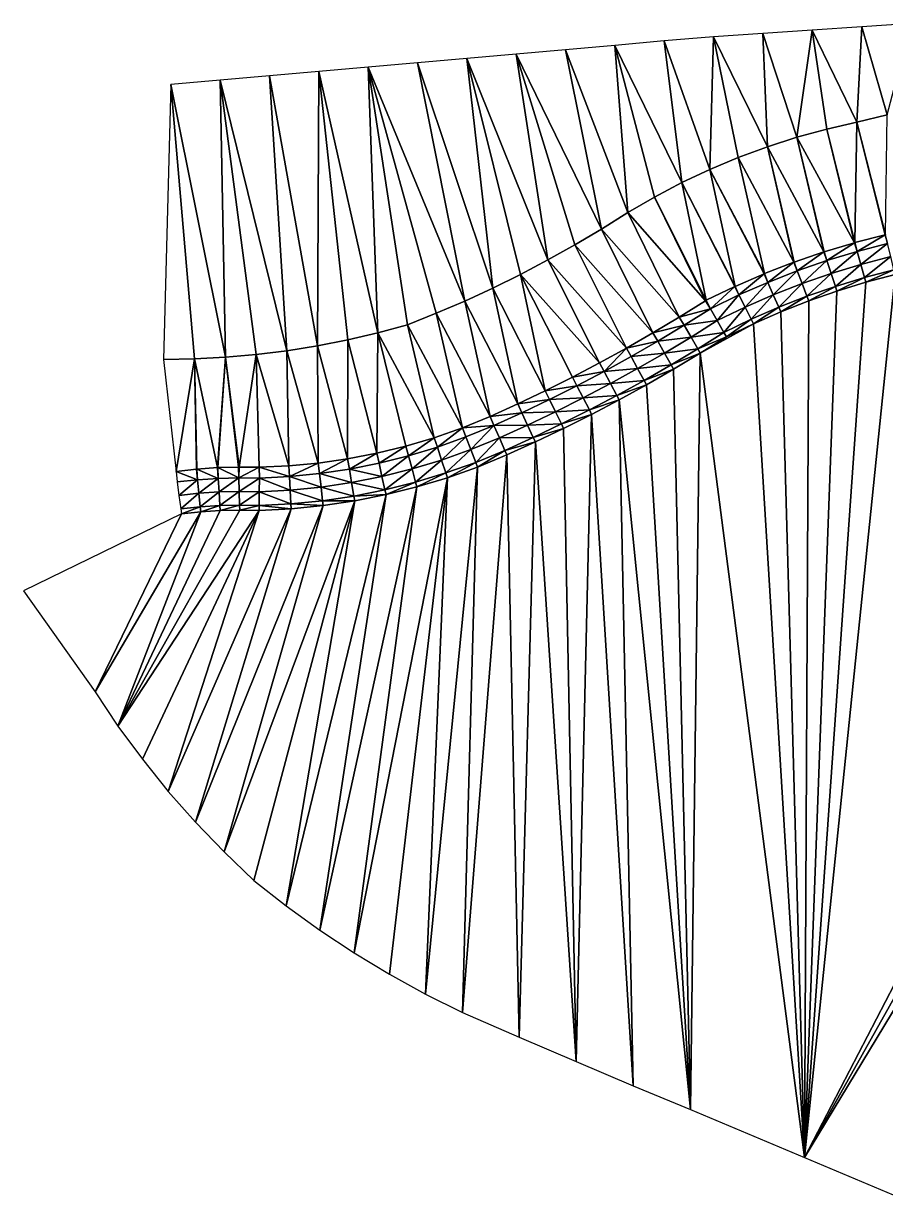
# Model space of a CAD drawing. Header units: metres. Extents: x 159042 to 159214, y 174724 to 174807.
# Drawn here: x 159042.4 to 159077.2, y 174753.32 to 174801.03 of the extents above; entities that cross this region are included whole.
import ezdxf

# ---------------------------------------------------------------- set-up
doc = ezdxf.new("R2010")
doc.units = ezdxf.units.M
doc.layers.add('_AFGEWERKT TEST', color=7, linetype='Continuous')

msp = doc.modelspace()

# ---------------------------------------------------------------- linework, layer by layer
at = {"layer": '_AFGEWERKT TEST', "color": 3, "true_color": 0x00ff00}
for points in [[(159076.052, 174797.052, 46.552), (159076.244, 174800.894, 46.589), (159074.249, 174800.76, 46.593)], [(159076.244, 174800.894, 46.589), (159076.052, 174797.052, 46.552), (159077.267, 174797.346, 46.552)], [(159078.24, 174801.028, 46.585), (159076.244, 174800.894, 46.589), (159077.267, 174797.346, 46.552)], [(159070.258, 174800.493, 46.605), (159068.265, 174800.327, 46.612), (159070.11, 174795.143, 46.556)], [(159071.261, 174795.626, 46.557), (159070.258, 174800.493, 46.605), (159070.11, 174795.143, 46.556)], [(159072.253, 174800.627, 46.599), (159070.258, 174800.493, 46.605), (159072.434, 174796.06, 46.556)], [(159070.258, 174800.493, 46.605), (159071.261, 174795.626, 46.557), (159072.434, 174796.06, 46.556)], [(159074.249, 174800.76, 46.593), (159072.253, 174800.627, 46.599), (159073.625, 174796.443, 46.555)], [(159073.625, 174796.443, 46.555), (159072.253, 174800.627, 46.599), (159072.434, 174796.06, 46.556)], [(159074.832, 174796.773, 46.554), (159074.249, 174800.76, 46.593), (159073.625, 174796.443, 46.555)], [(159076.052, 174797.052, 46.552), (159074.249, 174800.76, 46.593), (159074.832, 174796.773, 46.554)], [(159064.28, 174799.976, 46.625), (159062.288, 174799.8, 46.633), (159065.739, 174792.736, 46.553)], [(159066.272, 174800.152, 46.618), (159064.28, 174799.976, 46.625), (159066.797, 174793.401, 46.555)], [(159066.797, 174793.401, 46.555), (159064.28, 174799.976, 46.625), (159065.739, 174792.736, 46.553)], [(159068.265, 174800.327, 46.612), (159066.272, 174800.152, 46.618), (159068.981, 174794.61, 46.556)], [(159068.981, 174794.61, 46.556), (159066.272, 174800.152, 46.618), (159067.876, 174794.029, 46.555)], [(159066.272, 174800.152, 46.618), (159066.797, 174793.401, 46.555), (159067.876, 174794.029, 46.555)], [(159070.11, 174795.143, 46.556), (159068.265, 174800.327, 46.612), (159068.981, 174794.61, 46.556)], [(159060.295, 174799.625, 46.636), (159058.303, 174799.449, 46.639), (159061.345, 174790.352, 46.545)], [(159062.288, 174799.8, 46.633), (159060.295, 174799.625, 46.636), (159063.572, 174791.487, 46.549)], [(159062.466, 174790.905, 46.547), (159060.295, 174799.625, 46.636), (159061.345, 174790.352, 46.545)], [(159060.295, 174799.625, 46.636), (159062.466, 174790.905, 46.547), (159063.572, 174791.487, 46.549)], [(159062.288, 174799.8, 46.633), (159063.572, 174791.487, 46.549), (159064.663, 174792.098, 46.551)], [(159062.288, 174799.8, 46.633), (159064.663, 174792.098, 46.551), (159065.739, 174792.736, 46.553)], [(159054.319, 174799.098, 46.646), (159052.326, 174798.923, 46.648), (159054.263, 174788.021, 46.537)], [(159054.319, 174799.098, 46.646), (159054.263, 174788.021, 46.537), (159055.487, 174788.261, 46.538)], [(159056.311, 174799.274, 46.643), (159054.319, 174799.098, 46.646), (159056.701, 174788.543, 46.538)], [(159054.319, 174799.098, 46.646), (159055.487, 174788.261, 46.538), (159056.701, 174788.543, 46.538)], [(159058.303, 174799.449, 46.639), (159056.311, 174799.274, 46.643), (159060.211, 174789.828, 46.543)], [(159057.905, 174788.868, 46.539), (159056.311, 174799.274, 46.643), (159056.701, 174788.543, 46.538)], [(159056.311, 174799.274, 46.643), (159057.905, 174788.868, 46.539), (159059.064, 174789.333, 46.541)], [(159056.311, 174799.274, 46.643), (159059.064, 174789.333, 46.541), (159060.211, 174789.828, 46.543)], [(159058.303, 174799.449, 46.639), (159060.211, 174789.828, 46.543), (159061.345, 174790.352, 46.545)], [(159048.342, 174798.571, 46.659), (159048.045, 174787.47, 46.555), (159049.296, 174787.493, 46.55)], [(159050.334, 174798.747, 46.652), (159048.342, 174798.571, 46.659), (159050.545, 174787.559, 46.546)], [(159048.342, 174798.571, 46.659), (159049.296, 174787.493, 46.55), (159050.545, 174787.559, 46.546)], [(159052.326, 174798.923, 46.648), (159050.334, 174798.747, 46.652), (159053.032, 174787.824, 46.537)], [(159053.032, 174787.824, 46.537), (159050.334, 174798.747, 46.652), (159051.791, 174787.67, 46.541)], [(159050.334, 174798.747, 46.652), (159050.545, 174787.559, 46.546), (159051.791, 174787.67, 46.541)], [(159052.326, 174798.923, 46.648), (159053.032, 174787.824, 46.537), (159054.263, 174788.021, 46.537)], [(159076.052, 174797.052, 46.552), (159077.208, 174792.508, 46.504), (159077.267, 174797.346, 46.552)], [(159075.951, 174792.184, 46.507), (159074.832, 174796.773, 46.554), (159073.625, 174796.443, 46.555)], [(159075.964, 174792.188, 46.507), (159076.052, 174797.052, 46.552), (159074.832, 174796.773, 46.554)], [(159075.951, 174792.184, 46.507), (159075.964, 174792.188, 46.507), (159074.832, 174796.773, 46.554)], [(159077.194, 174792.505, 46.504), (159076.052, 174797.052, 46.552), (159075.964, 174792.188, 46.507)], [(159077.208, 174792.508, 46.504), (159076.052, 174797.052, 46.552), (159077.194, 174792.505, 46.504)], [(159074.721, 174791.815, 46.51), (159073.625, 174796.443, 46.555), (159072.434, 174796.06, 46.556)], [(159074.721, 174791.815, 46.51), (159074.735, 174791.819, 46.51), (159073.625, 174796.443, 46.555)], [(159074.735, 174791.819, 46.51), (159075.951, 174792.184, 46.507), (159073.625, 174796.443, 46.555)], [(159071.261, 174795.626, 46.557), (159073.502, 174791.396, 46.513), (159072.434, 174796.06, 46.556)], [(159073.502, 174791.396, 46.513), (159073.516, 174791.401, 46.513), (159072.434, 174796.06, 46.556)], [(159073.516, 174791.401, 46.513), (159074.721, 174791.815, 46.51), (159072.434, 174796.06, 46.556)], [(159072.314, 174790.935, 46.515), (159071.261, 174795.626, 46.557), (159070.11, 174795.143, 46.556)], [(159073.502, 174791.396, 46.513), (159071.261, 174795.626, 46.557), (159072.314, 174790.935, 46.515)], [(159071.131, 174790.422, 46.517), (159070.11, 174795.143, 46.556), (159068.981, 174794.61, 46.556)], [(159071.131, 174790.422, 46.517), (159072.3, 174790.929, 46.515), (159070.11, 174795.143, 46.556)], [(159072.3, 174790.929, 46.515), (159072.314, 174790.935, 46.515), (159070.11, 174795.143, 46.556)], [(159069.969, 174789.862, 46.518), (159068.981, 174794.61, 46.556), (159067.876, 174794.029, 46.555)], [(159071.117, 174790.415, 46.517), (159071.131, 174790.422, 46.517), (159068.981, 174794.61, 46.556)], [(159069.969, 174789.862, 46.518), (159071.117, 174790.415, 46.517), (159068.981, 174794.61, 46.556)], [(159066.797, 174793.401, 46.555), (159069.932, 174789.842, 46.518), (159067.876, 174794.029, 46.555)], [(159069.932, 174789.842, 46.518), (159069.969, 174789.862, 46.518), (159067.876, 174794.029, 46.555)], [(159068.879, 174789.184, 46.519), (159066.797, 174793.401, 46.555), (159065.739, 174792.736, 46.553)], [(159069.932, 174789.842, 46.518), (159066.797, 174793.401, 46.555), (159068.879, 174789.184, 46.519)], [(159064.663, 174792.098, 46.551), (159067.816, 174788.547, 46.52), (159065.739, 174792.736, 46.553)], [(159067.816, 174788.547, 46.52), (159068.879, 174789.184, 46.519), (159065.739, 174792.736, 46.553)], [(159077.194, 174792.505, 46.504), (159075.964, 174792.188, 46.507), (159076.057, 174791.835, 46.143)], [(159077.285, 174792.157, 46.144), (159077.194, 174792.505, 46.504), (159076.057, 174791.835, 46.143)], [(159077.208, 174792.508, 46.504), (159077.194, 174792.505, 46.504), (159077.285, 174792.157, 46.144)], [(159063.572, 174791.487, 46.549), (159066.74, 174787.931, 46.521), (159064.663, 174792.098, 46.551)], [(159066.74, 174787.931, 46.521), (159067.816, 174788.547, 46.52), (159064.663, 174792.098, 46.551)], [(159074.735, 174791.819, 46.51), (159074.721, 174791.815, 46.51), (159074.842, 174791.466, 46.141)], [(159075.951, 174792.184, 46.507), (159074.735, 174791.819, 46.51), (159074.842, 174791.466, 46.141)], [(159075.951, 174792.184, 46.507), (159074.842, 174791.466, 46.141), (159076.057, 174791.835, 46.143)], [(159074.842, 174791.466, 46.141), (159075.012, 174790.943, 46.141), (159076.057, 174791.835, 46.143)], [(159075.012, 174790.943, 46.141), (159076.208, 174791.307, 46.143), (159076.057, 174791.835, 46.143)], [(159075.964, 174792.188, 46.507), (159075.951, 174792.184, 46.507), (159076.057, 174791.835, 46.143)], [(159076.208, 174791.307, 46.143), (159077.285, 174792.157, 46.144), (159076.057, 174791.835, 46.143)], [(159076.208, 174791.307, 46.143), (159077.417, 174791.623, 46.144), (159077.285, 174792.157, 46.144)], [(159062.466, 174790.905, 46.547), (159065.653, 174787.335, 46.522), (159063.572, 174791.487, 46.549)], [(159065.653, 174787.335, 46.522), (159066.74, 174787.931, 46.521), (159063.572, 174791.487, 46.549)], [(159073.502, 174791.396, 46.513), (159072.314, 174790.935, 46.515), (159072.451, 174790.584, 46.138)], [(159073.638, 174791.048, 46.14), (159073.502, 174791.396, 46.513), (159072.451, 174790.584, 46.138)], [(159073.516, 174791.401, 46.513), (159073.502, 174791.396, 46.513), (159073.638, 174791.048, 46.14)], [(159074.721, 174791.815, 46.51), (159073.516, 174791.401, 46.513), (159073.638, 174791.048, 46.14)], [(159074.842, 174791.466, 46.141), (159074.721, 174791.815, 46.51), (159073.638, 174791.048, 46.14)], [(159073.835, 174790.535, 46.14), (159074.842, 174791.466, 46.141), (159073.638, 174791.048, 46.14)], [(159075.012, 174790.943, 46.141), (159074.842, 174791.466, 46.141), (159073.835, 174790.535, 46.14)], [(159077.417, 174791.623, 46.144), (159076.208, 174791.307, 46.143), (159076.359, 174790.778, 46.143)], [(159077.549, 174791.089, 46.144), (159077.417, 174791.623, 46.144), (159076.359, 174790.778, 46.143)], [(159063.464, 174786.209, 46.519), (159062.466, 174790.905, 46.547), (159061.345, 174790.352, 46.545)], [(159064.564, 174786.762, 46.521), (159062.466, 174790.905, 46.547), (159063.464, 174786.209, 46.519)], [(159065.653, 174787.335, 46.522), (159062.466, 174790.905, 46.547), (159064.564, 174786.762, 46.521)], [(159072.3, 174790.929, 46.515), (159071.131, 174790.422, 46.517), (159071.283, 174790.073, 46.137)], [(159072.451, 174790.584, 46.138), (159072.3, 174790.929, 46.515), (159071.283, 174790.073, 46.137)], [(159072.314, 174790.935, 46.515), (159072.3, 174790.929, 46.515), (159072.451, 174790.584, 46.138)], [(159072.674, 174790.081, 46.138), (159073.638, 174791.048, 46.14), (159072.451, 174790.584, 46.138)], [(159072.674, 174790.081, 46.138), (159073.835, 174790.535, 46.14), (159073.638, 174791.048, 46.14)], [(159075.012, 174790.943, 46.141), (159073.835, 174790.535, 46.14), (159074.031, 174790.021, 46.14)], [(159077.597, 174790.895, 46.344), (159073.934, 174755.255, 46.6), (159091.377, 174788.836, 46.363)], [(159073.934, 174755.255, 46.6), (159077.597, 174790.895, 46.344), (159076.414, 174790.586, 46.343)], [(159075.182, 174790.42, 46.141), (159075.012, 174790.943, 46.141), (159074.031, 174790.021, 46.14)], [(159075.012, 174790.943, 46.141), (159075.182, 174790.42, 46.141), (159076.208, 174791.307, 46.143)], [(159076.208, 174791.307, 46.143), (159075.182, 174790.42, 46.141), (159076.359, 174790.778, 46.143)], [(159076.414, 174790.586, 46.343), (159077.549, 174791.089, 46.144), (159076.359, 174790.778, 46.143)], [(159076.414, 174790.586, 46.343), (159077.597, 174790.895, 46.344), (159077.549, 174791.089, 46.144)], [(159071.117, 174790.415, 46.517), (159069.969, 174789.862, 46.518), (159070.136, 174789.518, 46.135)], [(159071.117, 174790.415, 46.517), (159070.136, 174789.518, 46.135), (159071.283, 174790.073, 46.137)], [(159071.131, 174790.422, 46.517), (159071.117, 174790.415, 46.517), (159071.283, 174790.073, 46.137)], [(159071.532, 174789.582, 46.137), (159072.451, 174790.584, 46.138), (159071.283, 174790.073, 46.137)], [(159071.532, 174789.582, 46.137), (159072.674, 174790.081, 46.138), (159072.451, 174790.584, 46.138)], [(159073.835, 174790.535, 46.14), (159072.674, 174790.081, 46.138), (159072.897, 174789.578, 46.138)], [(159074.031, 174790.021, 46.14), (159073.835, 174790.535, 46.14), (159072.897, 174789.578, 46.138)], [(159075.244, 174790.23, 46.341), (159073.934, 174755.255, 46.6), (159076.414, 174790.586, 46.343)], [(159074.103, 174789.834, 46.34), (159075.182, 174790.42, 46.141), (159074.031, 174790.021, 46.14)], [(159075.244, 174790.23, 46.341), (159075.182, 174790.42, 46.141), (159074.103, 174789.834, 46.34)], [(159075.182, 174790.42, 46.141), (159075.244, 174790.23, 46.341), (159076.359, 174790.778, 46.143)], [(159075.244, 174790.23, 46.341), (159076.414, 174790.586, 46.343), (159076.359, 174790.778, 46.143)], [(159060.211, 174789.828, 46.543), (159062.354, 174785.676, 46.516), (159061.345, 174790.352, 46.545)], [(159062.354, 174785.676, 46.516), (159063.464, 174786.209, 46.519), (159061.345, 174790.352, 46.545)], [(159070.136, 174789.518, 46.135), (159070.41, 174789.04, 46.135), (159071.283, 174790.073, 46.137)], [(159070.41, 174789.04, 46.135), (159071.532, 174789.582, 46.137), (159071.283, 174790.073, 46.137)], [(159072.674, 174790.081, 46.138), (159071.532, 174789.582, 46.137), (159071.78, 174789.091, 46.137)], [(159072.897, 174789.578, 46.138), (159072.674, 174790.081, 46.138), (159071.78, 174789.091, 46.137)], [(159072.978, 174789.395, 46.338), (159074.031, 174790.021, 46.14), (159072.897, 174789.578, 46.138)], [(159072.978, 174789.395, 46.338), (159074.103, 174789.834, 46.34), (159074.031, 174790.021, 46.14)], [(159073.934, 174755.255, 46.6), (159075.244, 174790.23, 46.341), (159074.103, 174789.834, 46.34)], [(159059.064, 174789.333, 46.541), (159061.237, 174785.166, 46.514), (159060.211, 174789.828, 46.543)], [(159061.237, 174785.166, 46.514), (159062.354, 174785.676, 46.516), (159060.211, 174789.828, 46.543)], [(159069.932, 174789.842, 46.518), (159068.879, 174789.184, 46.519), (159070.136, 174789.518, 46.135)], [(159070.136, 174789.518, 46.135), (159068.879, 174789.184, 46.519), (159069.08, 174788.855, 46.133)], [(159070.41, 174789.04, 46.135), (159070.136, 174789.518, 46.135), (159069.08, 174788.855, 46.133)], [(159069.969, 174789.862, 46.518), (159069.932, 174789.842, 46.518), (159070.136, 174789.518, 46.135)], [(159070.41, 174789.04, 46.135), (159070.683, 174788.562, 46.135), (159071.532, 174789.582, 46.137)], [(159071.532, 174789.582, 46.137), (159070.683, 174788.562, 46.135), (159071.78, 174789.091, 46.137)], [(159071.87, 174788.913, 46.337), (159072.897, 174789.578, 46.138), (159071.78, 174789.091, 46.137)], [(159071.87, 174788.913, 46.337), (159072.978, 174789.395, 46.338), (159072.897, 174789.578, 46.138)], [(159073.934, 174755.255, 46.6), (159074.103, 174789.834, 46.34), (159072.978, 174789.395, 46.338)], [(159057.905, 174788.868, 46.539), (159060.122, 174784.708, 46.513), (159059.064, 174789.333, 46.541)], [(159060.122, 174784.708, 46.513), (159061.237, 174785.166, 46.514), (159059.064, 174789.333, 46.541)], [(159068.879, 174789.184, 46.519), (159067.816, 174788.547, 46.52), (159069.08, 174788.855, 46.133)], [(159069.351, 174788.375, 46.133), (159070.41, 174789.04, 46.135), (159069.08, 174788.855, 46.133)], [(159070.683, 174788.562, 46.135), (159070.41, 174789.04, 46.135), (159069.351, 174788.375, 46.133)], [(159070.683, 174788.562, 46.135), (159070.782, 174788.388, 46.335), (159071.78, 174789.091, 46.137)], [(159070.782, 174788.388, 46.335), (159071.87, 174788.913, 46.337), (159071.78, 174789.091, 46.137)], [(159073.934, 174755.255, 46.6), (159072.978, 174789.395, 46.338), (159071.87, 174788.913, 46.337)], [(159055.487, 174788.261, 46.538), (159056.66, 174783.686, 46.531), (159056.701, 174788.543, 46.538)], [(159056.66, 174783.686, 46.531), (159057.83, 174783.97, 46.524), (159056.701, 174788.543, 46.538)], [(159058.984, 174784.31, 46.516), (159057.905, 174788.868, 46.539), (159056.701, 174788.543, 46.538)], [(159057.83, 174783.97, 46.524), (159058.984, 174784.31, 46.516), (159056.701, 174788.543, 46.538)], [(159060.122, 174784.708, 46.513), (159057.905, 174788.868, 46.539), (159058.984, 174784.31, 46.516)], [(159067.816, 174788.547, 46.52), (159066.74, 174787.931, 46.521), (159068.012, 174788.212, 46.132)], [(159067.816, 174788.547, 46.52), (159068.012, 174788.212, 46.132), (159069.08, 174788.855, 46.133)], [(159068.012, 174788.212, 46.132), (159069.351, 174788.375, 46.133), (159069.08, 174788.855, 46.133)], [(159070.683, 174788.562, 46.135), (159069.351, 174788.375, 46.133), (159069.621, 174787.896, 46.133)], [(159070.782, 174788.388, 46.335), (159070.683, 174788.562, 46.135), (159069.621, 174787.896, 46.133)], [(159069.719, 174787.721, 46.333), (159073.934, 174755.255, 46.6), (159071.87, 174788.913, 46.337)], [(159070.782, 174788.388, 46.335), (159069.719, 174787.721, 46.333), (159071.87, 174788.913, 46.337)], [(159073.934, 174755.255, 46.6), (159092.444, 174788.201, 46.365), (159091.377, 174788.836, 46.363)], [(159053.032, 174787.824, 46.537), (159054.297, 174783.29, 46.544), (159054.263, 174788.021, 46.537)], [(159054.263, 174788.021, 46.537), (159055.483, 174783.46, 46.537), (159055.487, 174788.261, 46.538)], [(159054.297, 174783.29, 46.544), (159055.483, 174783.46, 46.537), (159054.263, 174788.021, 46.537)], [(159055.483, 174783.46, 46.537), (159056.66, 174783.686, 46.531), (159055.487, 174788.261, 46.538)], [(159066.74, 174787.931, 46.521), (159066.932, 174787.59, 46.13), (159068.012, 174788.212, 46.132)], [(159066.932, 174787.59, 46.13), (159068.279, 174787.731, 46.132), (159068.012, 174788.212, 46.132)], [(159068.279, 174787.731, 46.132), (159069.351, 174788.375, 46.133), (159068.012, 174788.212, 46.132)], [(159069.351, 174788.375, 46.133), (159068.279, 174787.731, 46.132), (159069.621, 174787.896, 46.133)], [(159069.719, 174787.721, 46.333), (159070.782, 174788.388, 46.335), (159069.621, 174787.896, 46.133)], [(159073.934, 174755.255, 46.6), (159093.509, 174787.565, 46.367), (159092.444, 174788.201, 46.365)], [(159049.296, 174787.493, 46.55), (159050.229, 174783.103, 46.544), (159050.545, 174787.559, 46.546)], [(159050.229, 174783.103, 46.544), (159050.247, 174783.104, 46.544), (159050.545, 174787.559, 46.546)], [(159050.247, 174783.104, 46.544), (159051.078, 174783.128, 46.549), (159050.545, 174787.559, 46.546)], [(159050.545, 174787.559, 46.546), (159051.097, 174783.129, 46.549), (159051.791, 174787.67, 46.541)], [(159051.078, 174783.128, 46.549), (159051.097, 174783.129, 46.549), (159050.545, 174787.559, 46.546)], [(159051.097, 174783.129, 46.549), (159051.915, 174783.119, 46.555), (159051.791, 174787.67, 46.541)], [(159053.104, 174783.177, 46.551), (159053.032, 174787.824, 46.537), (159051.791, 174787.67, 46.541)], [(159051.915, 174783.119, 46.555), (159053.104, 174783.177, 46.551), (159051.791, 174787.67, 46.541)], [(159054.297, 174783.29, 46.544), (159053.032, 174787.824, 46.537), (159053.104, 174783.177, 46.551)], [(159066.74, 174787.931, 46.521), (159065.653, 174787.335, 46.522), (159065.84, 174786.989, 46.129)], [(159066.74, 174787.931, 46.521), (159065.84, 174786.989, 46.129), (159066.932, 174787.59, 46.13)], [(159065.84, 174786.989, 46.129), (159067.196, 174787.108, 46.13), (159066.932, 174787.59, 46.13)], [(159067.196, 174787.108, 46.13), (159068.279, 174787.731, 46.132), (159066.932, 174787.59, 46.13)], [(159068.279, 174787.731, 46.132), (159067.196, 174787.108, 46.13), (159068.546, 174787.25, 46.132)], [(159068.279, 174787.731, 46.132), (159068.546, 174787.25, 46.132), (159069.621, 174787.896, 46.133)], [(159068.546, 174787.25, 46.132), (159069.719, 174787.721, 46.333), (159069.621, 174787.896, 46.133)], [(159068.643, 174787.075, 46.332), (159069.719, 174787.721, 46.333), (159068.546, 174787.25, 46.132)], [(159068.643, 174787.075, 46.332), (159069.324, 174757.189, 46.6), (159069.719, 174787.721, 46.333)], [(159069.324, 174757.189, 46.6), (159073.934, 174755.255, 46.6), (159069.719, 174787.721, 46.333)], [(159093.509, 174787.565, 46.367), (159073.934, 174755.255, 46.6), (159078.545, 174753.321, 46.6)], [(159048.045, 174787.47, 46.555), (159048.555, 174782.948, 46.534), (159049.296, 174787.493, 46.55)], [(159048.555, 174782.948, 46.534), (159049.381, 174783.042, 46.539), (159049.296, 174787.493, 46.55)], [(159049.399, 174783.043, 46.539), (159050.229, 174783.103, 46.544), (159049.296, 174787.493, 46.55)], [(159049.381, 174783.042, 46.539), (159049.399, 174783.043, 46.539), (159049.296, 174787.493, 46.55)], [(159065.653, 174787.335, 46.522), (159064.564, 174786.762, 46.521), (159065.84, 174786.989, 46.129)], [(159065.84, 174786.989, 46.129), (159066.101, 174786.504, 46.129), (159067.196, 174787.108, 46.13)], [(159067.196, 174787.108, 46.13), (159066.101, 174786.504, 46.129), (159067.459, 174786.625, 46.13)], [(159067.196, 174787.108, 46.13), (159067.459, 174786.625, 46.13), (159068.546, 174787.25, 46.132)], [(159067.459, 174786.625, 46.13), (159068.643, 174787.075, 46.332), (159068.546, 174787.25, 46.132)], [(159067.555, 174786.449, 46.33), (159068.643, 174787.075, 46.332), (159067.459, 174786.625, 46.13)], [(159067.555, 174786.449, 46.33), (159069.324, 174757.189, 46.6), (159068.643, 174787.075, 46.332)], [(159064.564, 174786.762, 46.521), (159063.464, 174786.209, 46.519), (159064.743, 174786.412, 46.127)], [(159065.84, 174786.989, 46.129), (159064.564, 174786.762, 46.521), (159064.743, 174786.412, 46.127)], [(159066.101, 174786.504, 46.129), (159065.84, 174786.989, 46.129), (159064.743, 174786.412, 46.127)], [(159066.101, 174786.504, 46.129), (159066.361, 174786.02, 46.129), (159067.459, 174786.625, 46.13)], [(159066.361, 174786.02, 46.129), (159067.555, 174786.449, 46.33), (159067.459, 174786.625, 46.13)], [(159063.464, 174786.209, 46.519), (159062.354, 174785.676, 46.516), (159063.637, 174785.856, 46.126)], [(159063.464, 174786.209, 46.519), (159063.637, 174785.856, 46.126), (159064.743, 174786.412, 46.127)], [(159063.637, 174785.856, 46.126), (159064.995, 174785.922, 46.127), (159064.743, 174786.412, 46.127)], [(159064.995, 174785.922, 46.127), (159066.101, 174786.504, 46.129), (159064.743, 174786.412, 46.127)], [(159066.361, 174786.02, 46.129), (159066.101, 174786.504, 46.129), (159064.995, 174785.922, 46.127)], [(159066.361, 174786.02, 46.129), (159066.456, 174785.844, 46.329), (159067.555, 174786.449, 46.33)], [(159066.456, 174785.844, 46.329), (159069.324, 174757.189, 46.6), (159067.555, 174786.449, 46.33)], [(159062.354, 174785.676, 46.516), (159061.237, 174785.166, 46.514), (159062.519, 174785.32, 46.124)], [(159062.354, 174785.676, 46.516), (159062.519, 174785.32, 46.124), (159063.637, 174785.856, 46.126)], [(159062.519, 174785.32, 46.124), (159063.878, 174785.362, 46.126), (159063.637, 174785.856, 46.126)], [(159063.878, 174785.362, 46.126), (159064.995, 174785.922, 46.127), (159063.637, 174785.856, 46.126)], [(159064.995, 174785.922, 46.127), (159063.878, 174785.362, 46.126), (159065.246, 174785.433, 46.127)], [(159066.361, 174786.02, 46.129), (159064.995, 174785.922, 46.127), (159065.246, 174785.433, 46.127)], [(159066.456, 174785.844, 46.329), (159066.361, 174786.02, 46.129), (159065.246, 174785.433, 46.127)], [(159065.337, 174785.255, 46.327), (159066.456, 174785.844, 46.329), (159065.246, 174785.433, 46.127)], [(159067.016, 174758.151, 46.6), (159066.456, 174785.844, 46.329), (159065.337, 174785.255, 46.327)], [(159066.456, 174785.844, 46.329), (159067.016, 174758.151, 46.6), (159069.324, 174757.189, 46.6)], [(159061.237, 174785.166, 46.514), (159060.122, 174784.708, 46.513), (159061.392, 174784.807, 46.123)], [(159061.237, 174785.166, 46.514), (159061.392, 174784.807, 46.123), (159062.519, 174785.32, 46.124)], [(159061.392, 174784.807, 46.123), (159062.751, 174784.822, 46.124), (159062.519, 174785.32, 46.124)], [(159062.751, 174784.822, 46.124), (159063.878, 174785.362, 46.126), (159062.519, 174785.32, 46.124)], [(159063.878, 174785.362, 46.126), (159062.751, 174784.822, 46.124), (159064.12, 174784.867, 46.126)], [(159063.878, 174785.362, 46.126), (159064.12, 174784.867, 46.126), (159065.246, 174785.433, 46.127)], [(159064.12, 174784.867, 46.126), (159065.337, 174785.255, 46.327), (159065.246, 174785.433, 46.127)], [(159064.208, 174784.688, 46.326), (159065.337, 174785.255, 46.327), (159064.12, 174784.867, 46.126)], [(159064.208, 174784.688, 46.326), (159064.714, 174759.123, 46.6), (159065.337, 174785.255, 46.327)], [(159064.714, 174759.123, 46.6), (159067.016, 174758.151, 46.6), (159065.337, 174785.255, 46.327)], [(159060.122, 174784.708, 46.513), (159058.984, 174784.31, 46.516), (159059.108, 174783.932, 46.119)], [(159060.122, 174784.708, 46.513), (159059.108, 174783.932, 46.119), (159060.261, 174784.342, 46.121)], [(159061.392, 174784.807, 46.123), (159060.122, 174784.708, 46.513), (159060.261, 174784.342, 46.121)], [(159060.458, 174783.829, 46.121), (159061.392, 174784.807, 46.123), (159060.261, 174784.342, 46.121)], [(159061.614, 174784.303, 46.123), (159061.392, 174784.807, 46.123), (159060.458, 174783.829, 46.121)], [(159061.392, 174784.807, 46.123), (159061.614, 174784.303, 46.123), (159062.751, 174784.822, 46.124)], [(159062.751, 174784.822, 46.124), (159061.614, 174784.303, 46.123), (159062.983, 174784.323, 46.124)], [(159062.751, 174784.822, 46.124), (159062.983, 174784.323, 46.124), (159064.12, 174784.867, 46.126)], [(159062.983, 174784.323, 46.124), (159064.208, 174784.688, 46.326), (159064.12, 174784.867, 46.126)], [(159063.068, 174784.142, 46.324), (159064.208, 174784.688, 46.326), (159062.983, 174784.323, 46.124)], [(159063.068, 174784.142, 46.324), (159064.714, 174759.123, 46.6), (159064.208, 174784.688, 46.326)], [(159058.984, 174784.31, 46.516), (159057.83, 174783.97, 46.524), (159057.937, 174783.579, 46.118)], [(159058.984, 174784.31, 46.516), (159057.937, 174783.579, 46.118), (159059.108, 174783.932, 46.119)], [(159059.108, 174783.932, 46.119), (159059.28, 174783.41, 46.119), (159060.261, 174784.342, 46.121)], [(159059.28, 174783.41, 46.119), (159060.458, 174783.829, 46.121), (159060.261, 174784.342, 46.121)], [(159061.614, 174784.303, 46.123), (159060.458, 174783.829, 46.121), (159060.656, 174783.315, 46.121)], [(159061.836, 174783.8, 46.123), (159061.614, 174784.303, 46.123), (159060.656, 174783.315, 46.121)], [(159061.614, 174784.303, 46.123), (159061.836, 174783.8, 46.123), (159062.983, 174784.323, 46.124)], [(159061.836, 174783.8, 46.123), (159063.068, 174784.142, 46.324), (159062.983, 174784.323, 46.124)], [(159057.83, 174783.97, 46.524), (159056.66, 174783.686, 46.531), (159056.751, 174783.282, 46.116)], [(159057.83, 174783.97, 46.524), (159056.751, 174783.282, 46.116), (159057.937, 174783.579, 46.118)], [(159057.937, 174783.579, 46.118), (159058.084, 174783.049, 46.118), (159059.108, 174783.932, 46.119)], [(159058.084, 174783.049, 46.118), (159059.28, 174783.41, 46.119), (159059.108, 174783.932, 46.119)], [(159060.458, 174783.829, 46.121), (159059.28, 174783.41, 46.119), (159059.453, 174782.888, 46.119)], [(159060.458, 174783.829, 46.121), (159059.453, 174782.888, 46.119), (159060.656, 174783.315, 46.121)], [(159060.727, 174783.129, 46.321), (159061.836, 174783.8, 46.123), (159060.656, 174783.315, 46.121)], [(159061.917, 174783.617, 46.323), (159061.836, 174783.8, 46.123), (159060.727, 174783.129, 46.321)], [(159061.836, 174783.8, 46.123), (159061.917, 174783.617, 46.323), (159063.068, 174784.142, 46.324)], [(159061.917, 174783.617, 46.323), (159062.416, 174760.107, 46.6), (159063.068, 174784.142, 46.324)], [(159062.416, 174760.107, 46.6), (159064.714, 174759.123, 46.6), (159063.068, 174784.142, 46.324)], [(159054.297, 174783.29, 46.544), (159053.104, 174783.177, 46.551), (159053.137, 174782.739, 46.112)], [(159054.297, 174783.29, 46.544), (159053.137, 174782.739, 46.112), (159054.35, 174782.862, 46.113)], [(159055.483, 174783.46, 46.537), (159054.297, 174783.29, 46.544), (159054.35, 174782.862, 46.113)], [(159055.483, 174783.46, 46.537), (159054.35, 174782.862, 46.113), (159055.555, 174783.043, 46.115)], [(159056.66, 174783.686, 46.531), (159055.483, 174783.46, 46.537), (159055.555, 174783.043, 46.115)], [(159056.751, 174783.282, 46.116), (159056.66, 174783.686, 46.531), (159055.555, 174783.043, 46.115)], [(159056.871, 174782.745, 46.116), (159056.751, 174783.282, 46.116), (159055.555, 174783.043, 46.115)], [(159056.751, 174783.282, 46.116), (159056.871, 174782.745, 46.116), (159057.937, 174783.579, 46.118)], [(159056.871, 174782.745, 46.116), (159058.084, 174783.049, 46.118), (159057.937, 174783.579, 46.118)], [(159059.28, 174783.41, 46.119), (159058.084, 174783.049, 46.118), (159058.23, 174782.518, 46.118)], [(159059.28, 174783.41, 46.119), (159058.23, 174782.518, 46.118), (159059.453, 174782.888, 46.119)], [(159059.453, 174782.888, 46.119), (159059.515, 174782.698, 46.319), (159060.656, 174783.315, 46.121)], [(159059.515, 174782.698, 46.319), (159060.727, 174783.129, 46.321), (159060.656, 174783.315, 46.121)], [(159060.123, 174761.101, 46.6), (159062.416, 174760.107, 46.6), (159061.917, 174783.617, 46.323)], [(159060.123, 174761.101, 46.6), (159061.917, 174783.617, 46.323), (159060.727, 174783.129, 46.321)], [(159049.381, 174783.042, 46.539), (159048.555, 174782.948, 46.534), (159049.427, 174782.616, 46.11)], [(159048.555, 174782.948, 46.534), (159048.6, 174782.527, 46.11), (159049.427, 174782.616, 46.11)], [(159049.399, 174783.043, 46.539), (159049.381, 174783.042, 46.539), (159049.427, 174782.616, 46.11)], [(159050.229, 174783.103, 46.544), (159049.399, 174783.043, 46.539), (159050.257, 174782.67, 46.11)], [(159050.257, 174782.67, 46.11), (159049.399, 174783.043, 46.539), (159049.427, 174782.616, 46.11)], [(159050.247, 174783.104, 46.544), (159050.229, 174783.103, 46.544), (159050.257, 174782.67, 46.11)], [(159051.078, 174783.128, 46.549), (159050.247, 174783.104, 46.544), (159051.089, 174782.689, 46.11)], [(159051.089, 174782.689, 46.11), (159050.247, 174783.104, 46.544), (159050.257, 174782.67, 46.11)], [(159051.097, 174783.129, 46.549), (159051.078, 174783.128, 46.549), (159051.089, 174782.689, 46.11)], [(159051.915, 174783.119, 46.555), (159051.097, 174783.129, 46.549), (159051.089, 174782.689, 46.11)], [(159051.92, 174782.674, 46.11), (159051.915, 174783.119, 46.555), (159051.089, 174782.689, 46.11)], [(159053.104, 174783.177, 46.551), (159051.915, 174783.119, 46.555), (159053.137, 174782.739, 46.112)], [(159051.915, 174783.119, 46.555), (159051.92, 174782.674, 46.11), (159053.137, 174782.739, 46.112)], [(159053.137, 174782.739, 46.112), (159054.409, 174782.315, 46.113), (159054.35, 174782.862, 46.113)], [(159054.35, 174782.862, 46.113), (159055.646, 174782.5, 46.115), (159055.555, 174783.043, 46.115)], [(159054.409, 174782.315, 46.113), (159055.646, 174782.5, 46.115), (159054.35, 174782.862, 46.113)], [(159055.646, 174782.5, 46.115), (159056.871, 174782.745, 46.116), (159055.555, 174783.043, 46.115)], [(159056.871, 174782.745, 46.116), (159056.992, 174782.209, 46.116), (159058.084, 174783.049, 46.118)], [(159058.084, 174783.049, 46.118), (159056.992, 174782.209, 46.116), (159058.23, 174782.518, 46.118)], [(159058.23, 174782.518, 46.118), (159058.284, 174782.326, 46.318), (159059.453, 174782.888, 46.119)], [(159058.284, 174782.326, 46.318), (159059.515, 174782.698, 46.319), (159059.453, 174782.888, 46.119)], [(159058.633, 174761.847, 46.593), (159060.123, 174761.101, 46.6), (159060.727, 174783.129, 46.321)], [(159059.515, 174782.698, 46.319), (159058.633, 174761.847, 46.593), (159060.727, 174783.129, 46.321)], [(159048.6, 174782.527, 46.11), (159048.671, 174781.981, 46.11), (159049.427, 174782.616, 46.11)], [(159048.671, 174781.981, 46.11), (159049.48, 174782.068, 46.11), (159049.427, 174782.616, 46.11)], [(159049.48, 174782.068, 46.11), (159050.257, 174782.67, 46.11), (159049.427, 174782.616, 46.11)], [(159049.48, 174782.068, 46.11), (159050.291, 174782.121, 46.11), (159050.257, 174782.67, 46.11)], [(159050.291, 174782.121, 46.11), (159051.089, 174782.689, 46.11), (159050.257, 174782.67, 46.11)], [(159050.291, 174782.121, 46.11), (159051.104, 174782.139, 46.11), (159051.089, 174782.689, 46.11)], [(159051.104, 174782.139, 46.11), (159051.92, 174782.674, 46.11), (159051.089, 174782.689, 46.11)], [(159051.917, 174782.124, 46.11), (159051.92, 174782.674, 46.11), (159051.104, 174782.139, 46.11)], [(159051.92, 174782.674, 46.11), (159051.917, 174782.124, 46.11), (159053.166, 174782.189, 46.112)], [(159051.92, 174782.674, 46.11), (159053.166, 174782.189, 46.112), (159053.137, 174782.739, 46.112)], [(159053.166, 174782.189, 46.112), (159054.409, 174782.315, 46.113), (159053.137, 174782.739, 46.112)], [(159054.409, 174782.315, 46.113), (159053.166, 174782.189, 46.112), (159054.468, 174781.768, 46.113)], [(159054.358, 174764.435, 46.573), (159055.748, 174763.516, 46.58), (159058.284, 174782.326, 46.318)], [(159057.036, 174782.013, 46.316), (159054.358, 174764.435, 46.573), (159058.284, 174782.326, 46.318)], [(159055.646, 174782.5, 46.115), (159054.409, 174782.315, 46.113), (159055.735, 174781.958, 46.115)], [(159054.409, 174782.315, 46.113), (159054.468, 174781.768, 46.113), (159055.735, 174781.958, 46.115)], [(159056.992, 174782.209, 46.116), (159056.871, 174782.745, 46.116), (159055.646, 174782.5, 46.115)], [(159056.992, 174782.209, 46.116), (159055.646, 174782.5, 46.115), (159055.735, 174781.958, 46.115)], [(159058.284, 174782.326, 46.318), (159055.748, 174763.516, 46.58), (159059.515, 174782.698, 46.319)], [(159055.748, 174763.516, 46.58), (159057.174, 174762.652, 46.587), (159059.515, 174782.698, 46.319)], [(159056.992, 174782.209, 46.116), (159057.036, 174782.013, 46.316), (159058.23, 174782.518, 46.118)], [(159057.036, 174782.013, 46.316), (159058.284, 174782.326, 46.318), (159058.23, 174782.518, 46.118)], [(159057.174, 174762.652, 46.587), (159058.633, 174761.847, 46.593), (159059.515, 174782.698, 46.319)], [(159048.671, 174781.981, 46.11), (159048.742, 174781.436, 46.11), (159049.48, 174782.068, 46.11)], [(159049.48, 174782.068, 46.11), (159048.742, 174781.436, 46.11), (159049.532, 174781.521, 46.11)], [(159050.291, 174782.121, 46.11), (159049.48, 174782.068, 46.11), (159049.532, 174781.521, 46.11)], [(159050.325, 174781.572, 46.11), (159050.291, 174782.121, 46.11), (159049.532, 174781.521, 46.11)], [(159051.104, 174782.139, 46.11), (159050.291, 174782.121, 46.11), (159050.325, 174781.572, 46.11)], [(159051.119, 174781.589, 46.11), (159051.104, 174782.139, 46.11), (159050.325, 174781.572, 46.11)], [(159051.917, 174782.124, 46.11), (159051.104, 174782.139, 46.11), (159051.119, 174781.589, 46.11)], [(159051.914, 174781.573, 46.11), (159051.917, 174782.124, 46.11), (159051.119, 174781.589, 46.11)], [(159051.917, 174782.124, 46.11), (159051.914, 174781.573, 46.11), (159053.193, 174781.64, 46.112)], [(159053.166, 174782.189, 46.112), (159051.917, 174782.124, 46.11), (159053.193, 174781.64, 46.112)], [(159053.007, 174765.41, 46.567), (159057.036, 174782.013, 46.316), (159055.768, 174781.761, 46.315)], [(159053.007, 174765.41, 46.567), (159054.358, 174764.435, 46.573), (159057.036, 174782.013, 46.316)], [(159053.166, 174782.189, 46.112), (159053.193, 174781.64, 46.112), (159054.468, 174781.768, 46.113)], [(159054.468, 174781.768, 46.113), (159055.768, 174781.761, 46.315), (159055.735, 174781.958, 46.115)], [(159057.036, 174782.013, 46.316), (159056.992, 174782.209, 46.116), (159055.735, 174781.958, 46.115)], [(159055.768, 174781.761, 46.315), (159057.036, 174782.013, 46.316), (159055.735, 174781.958, 46.115)], [(159046.208, 174772.671, 46.527), (159051.125, 174781.389, 46.31), (159050.337, 174781.372, 46.31)], [(159046.208, 174772.671, 46.527), (159051.913, 174781.373, 46.31), (159051.125, 174781.389, 46.31)], [(159046.208, 174772.671, 46.527), (159047.194, 174771.331, 46.533), (159051.913, 174781.373, 46.31)], [(159046.208, 174772.671, 46.527), (159050.337, 174781.372, 46.31), (159049.551, 174781.321, 46.31)], [(159047.194, 174771.331, 46.533), (159048.238, 174770.035, 46.54), (159051.913, 174781.373, 46.31)], [(159048.238, 174770.035, 46.54), (159049.338, 174768.786, 46.547), (159053.203, 174781.44, 46.312)], [(159051.913, 174781.373, 46.31), (159048.238, 174770.035, 46.54), (159053.203, 174781.44, 46.312)], [(159048.742, 174781.436, 46.11), (159048.768, 174781.238, 46.31), (159049.532, 174781.521, 46.11)], [(159048.768, 174781.238, 46.31), (159049.551, 174781.321, 46.31), (159049.532, 174781.521, 46.11)], [(159049.338, 174768.786, 46.547), (159050.491, 174767.587, 46.553), (159054.49, 174781.569, 46.313)], [(159053.203, 174781.44, 46.312), (159049.338, 174768.786, 46.547), (159054.49, 174781.569, 46.313)], [(159049.551, 174781.321, 46.31), (159050.325, 174781.572, 46.11), (159049.532, 174781.521, 46.11)], [(159049.551, 174781.321, 46.31), (159050.337, 174781.372, 46.31), (159050.325, 174781.572, 46.11)], [(159050.337, 174781.372, 46.31), (159051.119, 174781.589, 46.11), (159050.325, 174781.572, 46.11)], [(159050.337, 174781.372, 46.31), (159051.125, 174781.389, 46.31), (159051.119, 174781.589, 46.11)], [(159050.491, 174767.587, 46.553), (159051.696, 174766.439, 46.56), (159055.768, 174781.761, 46.315)], [(159054.49, 174781.569, 46.313), (159050.491, 174767.587, 46.553), (159055.768, 174781.761, 46.315)], [(159051.125, 174781.389, 46.31), (159051.914, 174781.573, 46.11), (159051.119, 174781.589, 46.11)], [(159051.913, 174781.373, 46.31), (159051.914, 174781.573, 46.11), (159051.125, 174781.389, 46.31)], [(159051.696, 174766.439, 46.56), (159053.007, 174765.41, 46.567), (159055.768, 174781.761, 46.315)], [(159051.914, 174781.573, 46.11), (159051.913, 174781.373, 46.31), (159053.203, 174781.44, 46.312)], [(159051.914, 174781.573, 46.11), (159053.203, 174781.44, 46.312), (159053.193, 174781.64, 46.112)], [(159053.193, 174781.64, 46.112), (159054.49, 174781.569, 46.313), (159054.468, 174781.768, 46.113)], [(159053.203, 174781.44, 46.312), (159054.49, 174781.569, 46.313), (159053.193, 174781.64, 46.112)], [(159054.49, 174781.569, 46.313), (159055.768, 174781.761, 46.315), (159054.468, 174781.768, 46.113)], [(159048.768, 174781.238, 46.31), (159042.398, 174778.131, 46.5), (159045.281, 174774.052, 46.52)], [(159045.281, 174774.052, 46.52), (159046.208, 174772.671, 46.527), (159049.551, 174781.321, 46.31)], [(159048.768, 174781.238, 46.31), (159045.281, 174774.052, 46.52), (159049.551, 174781.321, 46.31)]]:
    msp.add_3dface(points, dxfattribs=at)

doc.saveas('drawing.dxf')
